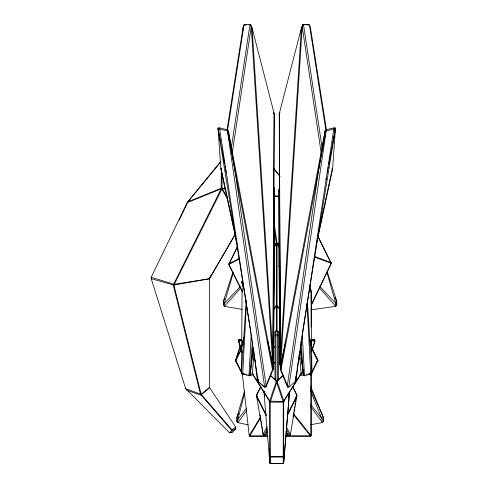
<?xml version="1.0" encoding="UTF-8"?>
<svg xmlns="http://www.w3.org/2000/svg" width="488" height="488" viewBox="0 0 488 488"><rect width="100%" height="100%" fill="white"/><g stroke="black" fill="none" stroke-linecap="round" stroke-linejoin="round"><path stroke-width="0.73" d="M274.5 225.371L277.044 243.219L277.099 331.297M311.033 435.583L310.636 436.046L285.486 436.046L310.655 436.107L311.057 435.692L311.082 374.656L311.515 372.722L317.871 360.144L312.155 348.713M243.75 284.748L242.072 292.147L241.542 372.021L242.737 373.637L248.953 375.845L250.1 375.126L253.364 347.651M242.914 344.821L242.92 342.533M242.951 344.571L242.957 342.314M274.372 198.122L274.451 265.862L273.457 364.566L273.073 369.569L265.997 387.069L264.417 386.96L257.939 381.372L257.182 379.286L254.23 354.416M274.378 192.797L274.384 189.759L273.475 185.166M311.1 327.106L311.161 292.166L311.106 294.398M248.118 424.859L237.784 422.62L236.796 421.358L236.808 417.655L244.519 390.967M227.03 129.875L243.048 27.529L244 24.864L250.6 24.491L252.101 28.066L274.219 113.814L273.091 361.175L272.487 369.623L266.113 385.532L265.997 387.069M311.338 304.884L331.291 263.361L318.054 236.589L331.126 263.282L311.338 304.915L311.344 303.371M242.243 309.416L224.437 306.299L223.339 304.909L223.358 301.486L232.941 272.084M235.143 428.202L235.137 429.562L231.849 432.618L229.616 432.789L185.696 388.71L151.225 278.709L151.207 277.257L187.27 202.435L220.808 161.461M270.614 356.167L272.377 364.359L273.457 364.566L273.091 361.175L274.171 188.136L274.549 190.393L274.451 265.862L274.085 267.107M273.457 364.566L274.384 189.759M236.912 243.738L220.887 169.196L218.112 129.399L219.149 127.783L227.14 129.692L227.481 130.985L272.487 369.623L273.073 369.569L273.201 354.367M273.524 314.089L273.835 276.086M317.029 241.505L332.572 169.196L335.354 129.399L334.317 127.783L326.326 129.692L325.136 130.943L281.088 364.359L280.978 369.623L287.353 385.532L289.048 386.96L287.469 387.069L280.393 369.569L280.008 364.566L280.435 357.045L279.325 113.509L301.364 28.066L302.865 24.491L309.465 24.864L310.417 27.529L326.435 129.875M260.909 386.447L256.914 394.444L256.761 396.878L263.069 434.741L263.978 435.394L265.679 434.967L267.711 430.898M237.504 246.782L228.878 264.368L242.249 291.391L228.75 264.453L237.497 246.324M240.346 345.73L235.545 360.12L241.95 372.722L242.426 374.656L249.222 435.699L249.667 436.107L267.955 436.046L249.667 436.107L260.5 418.051M250.271 370.563L250.1 375.126L248.807 375.217L248.953 375.845L251.198 334.914M273.073 369.569L272.743 364.475L274.14 113.509L273.5 112.429M299.236 354.416L296.283 379.286L295.258 381.573L295.362 378.865M316.7 361.98L317.749 360.937L317.871 360.144L315.419 364.81M325.038 133.206L325.136 130.943L318.2 172.374L280.978 369.623L280.393 369.569L280.167 342.21M242.756 372.283L242.676 373.796L244.012 374.296M246.471 303.451L242.737 373.637L242.689 373.015L241.542 372.021L246.22 300.12M310.283 29.811L310.417 27.529M283.809 351.702L280.393 369.569L302.212 26.73L303.463 24.4L322.306 148.895M252.363 340.984L250.1 375.126L253.034 347.913M231.849 432.618L231.946 429.812L201.135 394.28L173.881 285.071L222.083 188.716L221.93 173.197M334.201 129.29L334.317 127.783L333.816 128.997L295.258 381.573M254.01 352.751L252.211 375.217L249.392 375.217M289.488 392.486L283.662 463.002L283.223 463.6L270.236 463.6L269.803 463.002L263.904 391.254M280.82 355.77L280.374 361.175L279.288 188.136L279.813 185.91M289.5 392.01L283.662 463.002L283.711 401.874L284.4 399.757M267.619 340.685L272.743 364.475L273.03 357.045L252.101 28.066L250.002 24.4L231.275 148.145M279.966 112.429L279.24 113.814L280.368 361.077L280.008 364.566L281.088 364.359M288.628 397.421L288.768 396.201M288.835 395.591L289.189 392.541M299.412 352.909L299.589 351.403M295.71 379.853L295.521 381.372L288.804 387.143L326.326 129.692M232.209 153.141L251.253 26.73L272.743 364.475M227.573 130.308L244 24.864L246.861 24.803M300.327 346.084L300.571 344.577M300.809 343.076L301.053 341.57M301.297 340.069L301.541 338.562M301.785 337.062L302.023 335.555M302.267 334.054L335.524 128.027L333.816 128.997L325.984 130.985L318.2 172.374L287.353 385.532L287.469 387.069M292.983 416.953L293.233 415.459M293.483 413.97L293.727 412.482M293.977 410.988L294.227 409.499M294.471 408.011L294.721 406.516M294.966 405.028L295.216 403.533M295.466 402.045L295.71 400.556M295.96 399.062L296.551 394.444L292.556 386.447M325.99 179.688L326.265 178.193M327.235 172.947L327.79 169.958M328.064 168.458L328.339 166.963M328.753 164.712L335.524 128.027L333.072 141.38M332.505 144.375L332.792 142.88M270.236 463.6L270.236 402.142L277.233 380.933L282.558 375.668M280.368 361.077L280.722 364.475L285.681 341.429M317.395 238.236L332.444 168.25L332.572 169.196L331.98 168.116M316.389 244.488L316.712 242.994M311.076 374.808L317.871 360.144M304.658 375.217L304.512 375.845L303.365 375.126L300.187 348.395M301.73 28.908L302.865 24.491L304.359 24.614M257.829 376.785L257.182 379.286L257.835 377.956M244.823 392.474L237.796 419.424L237.784 422.62L246.855 410.377M241.877 346.901L243.695 340.337M244.207 336.799L241.92 344.851L242.603 345.669M233.258 272.81L224.321 303.402L224.437 306.299L240.944 287.682M210.731 275.513L209.486 278.776L209.523 387.496L235.796 427.195L235.137 429.562L232.007 430.227L231.544 430.184L200.501 394.28L173.264 285.059L221.162 188.911L221.332 170.733M284.425 399.727L283.711 401.874L283.223 402.142L270.236 402.142L269.278 400.441M235.625 360.211L235.716 360.937L240.45 345.754M311.704 350.482L314.54 341.99L314.638 339.794L312.168 339.782L310.996 341.661M311.533 351.903L314.864 341.96L314.864 340.045L312.168 339.782L310.996 341.917M236.796 421.358L237.345 419.954M238.528 413.421L236.808 417.655L237.796 419.424L246.629 408.175M223.339 304.909L224.23 302.816M224.584 298.717L223.358 301.486L224.321 303.402L240.37 286.554M256.914 394.444L256.517 395.323L256.761 396.878L266.143 415.654M278.514 378.548L277.562 380.634L277.922 380.927M265.679 434.967L267.406 431.429M179.09 220.32L188.02 201.757L220.869 161.741M241.17 348.914L235.594 360.845L242.438 374.808L242.469 372.826M241.273 349.56L235.594 360.845L237.949 364.707M260.879 386.6L256.517 395.323L266.344 414.971M267.113 426.646L263.069 434.741L263.978 435.394L267.241 428.867M287.121 414.971L296.948 395.323L296.551 394.444M287.316 415.654L296.704 396.878L296.948 395.323L292.58 386.6M221.485 168.116L220.887 169.196L221.021 168.25L235.423 235.259M234.972 234.606L209.303 278.776L173.984 284.327L151.207 277.257M235.198 234.63L209.486 278.776L208.565 278.52M260.409 417.008L249.228 435.589L249.667 436.046M311.515 372.722L310.612 374.18L308.355 374.156M301.48 372.893L283.699 401.075L283.083 401.435L269.541 401.185L252.125 373.57M301.34 373.57L283.223 402.142L283.223 463.6M274.079 227.469L276.33 243.225L273.951 246.666M310.417 375.303L311.24 374.064L309.941 373.668M273.798 248.075L277.044 243.219L279.191 243.933M229.616 432.789L231.946 429.812L235.796 427.195L235.143 427.525M274.951 379.719L274.951 332.047L275.903 330.834L277.562 330.834L278.514 332.047L278.514 379.719M309.904 373.71L309.044 373.869M273.439 309.978L276.367 306.464L276.458 305.274L276.33 243.225L277.044 243.219L279.514 246.666M274.067 308.142L276.458 305.274L277.001 305.274L279.874 308.715M310.862 345.669L311.545 344.851L311.393 292.147L309.886 285.486M242.164 352.61L238.601 341.96L238.601 340.045L241.298 339.782L242.469 341.661M317.749 360.937L312.192 349.56M272.816 364.579L274.951 362.468M272.81 364.42L274.951 362.297M298.54 359.87L300.138 358.29M270.486 375.479L276.385 381.287L277.08 381.287L282.973 375.479M298.528 360.168L300.132 358.582M242.072 292.147L242.847 291.391M310.722 386.441L323.3 417.307L323.623 421.443L322.44 422.553L310.618 424.743M209.62 387.704L200.885 395.146L186.886 390.248M238.601 340.045L238.906 339.77M209.523 387.496L201.135 394.28L185.696 388.71M270.236 456.5L269.754 456.89L270.236 457.28M283.223 457.28L283.711 456.89L283.223 456.5M275.903 335.293L274.951 335.988L275.903 334.786L277.562 334.786L278.514 335.988L277.562 335.293M228.75 264.453L239.614 258.969M242.225 374.064L243.506 373.643L244.085 373.93M269.754 452.315L269.803 463.002L269.541 401.185L276.385 381.287L270.37 375.138M239.577 258.359L228.774 263.733M274.951 332.047L275.903 331.639M277.41 380.927L276.385 381.287L283.223 402.142M309.459 374.296L310.789 373.796M274.189 243.939L276.33 243.225M274.286 244.671L275.714 244.189L279.179 244.671M283.083 401.435L283.924 401.185L277.08 381.287M276.312 380.915L275.891 380.933L275.903 330.834M243.78 373.991L242.426 374.656L246.995 374.656M209.486 278.776L173.881 285.071L151.225 278.709M331.26 262.642L314.736 256.493M335.293 305.122L336.793 304.896L336.769 301.431L327.295 271.877M310.905 309.874L335.659 306.318L336.793 304.896L335.903 302.798M249.106 24.614L250.6 24.491L251.357 27.432M276.672 380.915L276.232 380.933L277.574 380.933M245.861 374.15L242.853 374.18L241.95 372.722M251.881 374.089L253.388 374.07M273.365 347.06L274.86 347.06M273.378 346.352L274.872 346.352M278.593 346.352L280.088 346.352M252.32 374.65L253.845 374.65M300.047 374.65L301.517 374.656M306.665 374.656L311.082 374.656L311.057 435.692L293.678 413.903M304.079 375.217L301.261 375.217L299.4 352M278.599 347.06L280.1 347.06M300.077 374.07L301.584 374.089M305.854 24.742L309.465 24.864L325.892 130.308M274.628 195.664L279.075 196.225M274.707 196.188L279.166 196.749M224.986 188.514L221.406 188.173L188.02 201.757M227.506 198.848L221.406 188.173L222.083 188.716L225.828 189.252M317.719 236.881L318.152 236.948M309.685 373.991L311.082 374.656L310.825 373.076M286.09 431.575L287.786 434.967L289.482 435.394L290.397 434.741L296.704 396.878L296.576 395.335M314.809 257.2L331.291 263.361M187.477 202.52L221.162 188.911L221.68 189.161M277.562 331.639L278.514 332.047M270.382 401.435L269.76 401.075L251.979 372.893M264.417 386.96L266.113 385.532L235.259 172.374L228.323 130.943L227.14 129.692M314.553 339.77L314.864 340.045M310.618 291.391L311.393 292.147M253.327 358.582L255.474 360.693M253.321 358.29L254.919 359.87M278.514 362.297L280.112 364.054M319.908 286.541L335.842 303.402L335.659 306.318L319.256 287.621M273.414 112.899L274.219 113.814M280.027 309.978L277.099 306.464L276.367 306.464L276.367 331.297M293.685 414.898L310.655 436.107M273.493 168.012L279.636 175.717M273.451 168.287L280.082 176.595M310.521 404.174L321.799 418.576L322.44 422.553L310.661 406.614M269.541 401.185L270.236 402.142M277.025 244.378L279.228 247.459M242.469 341.917L241.298 339.782L238.821 339.794L238.919 341.99L242.231 351.897M222.083 188.716L227.097 197.134M286.352 426.646L290.397 434.741L289.482 435.394L286.224 428.867M286.377 432.069L287.786 434.967M312.058 348.755L317.786 360.229M295.624 377.956L296.283 379.286L295.63 376.785M274.951 378.548L275.903 380.634L277.562 380.634L277.562 330.834M310.758 388.875L323.3 417.307L321.799 418.576L310.472 390.565M334.945 297.277L336.769 301.431L335.842 303.402L326.771 271.914M219.149 127.783L219.649 128.997L258.207 381.573L264.661 387.143L227.481 130.985L219.649 128.997L217.941 128.027L220.387 141.38M322.788 419.32L323.623 421.443M279.77 267.54L279.191 265.801L279.288 188.136L278.916 190.393L279.014 265.862L280.008 364.566L279.081 189.759L279.417 191.241M310.069 288.469L311.015 291.36M243.274 286.993L241.462 281.259L243.347 287.774M279.819 267.985L279.014 265.862L279.557 267.729L279.868 305.726M309.673 338.263L311.545 344.851L311.923 372.021L310.728 373.637L304.512 375.845L302.31 335.671M309.569 339.605L311.582 346.901M269.754 461.428L270.236 463.38L283.223 463.38L283.711 461.428L283.711 453.84M224.23 161.601L224.517 163.096M224.571 163.968L217.941 128.027L250.588 330.291M224.986 166.213L225.261 167.707M225.541 169.208L226.09 172.203M257.011 396.079L257.505 399.062M260.104 414.715L260.354 416.209M260.604 417.697L260.848 419.186M261.098 420.68L261.342 422.169M261.592 423.663L261.842 425.152M262.087 426.64L262.337 428.135M262.587 429.623L262.831 431.118M263.081 432.606L263.325 434.094M250.832 331.797L251.076 333.298M251.32 334.805L251.558 336.305M251.802 337.812L252.046 339.312M321.372 153.897L302.212 26.73L301.364 28.066L280.435 357.045L280.722 364.475M257.755 379.853L258.207 381.573L258.097 378.865M253.784 350.646L253.961 352.153M264.136 391.321L264.697 396.201M300.352 347.157L303.365 375.126L303.164 369.8M300.712 348.365L300.858 349.853M301.011 351.342L303.365 375.126L301.151 341.74M272.646 355.77L273.091 361.175M307.245 300.12L311.923 372.021L310.777 373.015L310.728 373.637L306.989 303.451M243.048 27.529L243.183 29.811M228.427 133.206L228.323 130.943L272.377 364.359L272.487 369.623M311.106 295.124L311.338 304.915M310.539 341.777L310.551 344.815M310.508 341.557L310.514 344.571M283.711 450.79L283.711 452.315M269.754 448.509L269.754 450.027M241.95 351.171L241.95 352.653M238.821 341.313L238.601 341.96L238.919 341.99L241.292 340.032L240.663 339.794L238.821 341.313M283.619 456.591L283.223 457.067L270.236 457.067L269.846 456.591L283.619 456.591M312.802 339.794L312.168 340.032L314.864 341.96L312.802 339.794"/></g></svg>
